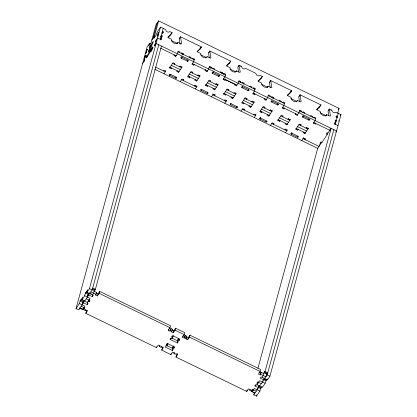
<?xml version="1.0" encoding="UTF-8"?>
<svg xmlns="http://www.w3.org/2000/svg" width="417" height="417" viewBox="0 0 417 417"><rect width="100%" height="100%" fill="white"/><g stroke="black" fill="none" stroke-linecap="round" stroke-linejoin="round"><path stroke-width="0.63" d="M145.814 53.173L146.435 52.307L147.206 49.253L145.814 53.173L146.461 52.208M157.292 36.123C158.351 35.888 159.685 26.928 157.292 36.123L157.949 35.143M84.041 300.86L83.509 302.82L78.735 309.909L76.03 308.596L147.086 47.058L149.541 43.41L150.558 43.9M143.948 61.471L145.429 56.024M145.074 57.332L145.861 55.378L146.31 55.597M149.541 43.41L148.833 46.026L151.152 42.581L156.005 24.712L158.606 20.85L339.057 108.404L337.728 113.288M76.03 308.596L79.423 303.555L80.132 300.938L81.002 299.651L80.825 300.308L83.53 301.621M147.227 55.43L146.518 58.046L147.561 56.102M148.723 51.52L150.203 46.073M87.367 302.429L81.951 299.802L82.66 297.185L80.825 300.308M149.25 52.422L151.501 44.139M153.159 38.036L157.303 22.779M150.553 50.493L152.804 42.211M158.606 20.85L153.889 38.515L156.417 34.762L157.126 32.145L160.519 27.105L165.137 29.331A1.016 0.657 33.9 0 1 165.789 29.946L166.029 30.649A2.033 1.314 33.9 0 0 168.921 32.057L169.443 31.723A1.016 0.657 33.9 0 1 170.24 31.812L172.143 32.734A1.022 0.657 33.9 0 1 172.054 32.901L167.921 37.17M82.128 304.869L83.421 301.392M151.173 50.744L150.996 51.395L151.861 50.108L152.57 47.491M81.951 299.802L84.687 295.736L85.396 293.12L86.267 291.832L86.09 292.484L88.795 293.797M92.418 294.918L87.007 292.291L87.716 289.674L86.09 292.484M83.296 307.882L83.03 308.861L83.932 309.299L84.802 308.012L81.19 306.26M154.785 45.375L156.266 39.923M87.007 292.291L89.462 288.647L160.519 27.105M83.932 309.299L84.469 307.339M87.393 297.05L88.685 293.573M84.656 301.116L88.774 295.001L89.306 293.036M80.038 307.981L85.24 310.503L85.506 309.523M83.509 302.82L87.117 304.572L87.518 303.102M88.352 300.376L88.086 301.355L88.988 301.793L89.853 300.506L86.246 298.754M255.074 392.908L249.872 390.38L250.304 389.739L248.501 388.863L246.765 391.438L175.969 357.088L177.699 354.513L175.896 353.637L175.463 354.278L173.967 353.553L174.405 352.912L172.596 352.037L170.866 354.612L161.645 350.134L163.381 347.564L161.572 346.689L161.139 347.33L159.648 346.605L160.081 345.959L158.272 345.083L156.542 347.658L85.746 313.308L86.971 310.316M88.988 301.793L89.519 299.828M89.712 293.604L92.167 289.961L158.783 44.765M160.264 39.318L163.235 28.408M160.628 37.999L161.53 38.437L161.176 39.745L157.558 38.004L155.828 40.579L155.468 41.888L155.901 41.241M160.66 36.456L161.306 35.492L162.208 35.93L161.853 37.238L160.952 36.8M162.401 31.463L163.308 31.901L162.948 33.209L162.046 32.771M88.774 295.001L92.381 296.753L92.913 294.788M94.972 289.956L95.404 289.309L92.699 287.996L92.266 288.642L94.972 289.956L95.149 289.299L94.284 290.586L93.575 293.203L92.345 295.027L93.246 295.465L92.381 296.753M95.404 289.309L161.494 46.079M263.732 373.543L261.235 372.329L260.271 374.935L258.467 374.059L260.198 371.484L260.729 369.525L189.933 335.174L189.401 337.134L187.666 339.709L185.862 338.833L186.826 336.227L185.336 335.503L184.366 338.109L182.563 337.233L184.298 334.658L184.83 332.698L175.609 328.226L175.077 330.186L173.342 332.761L171.538 331.885L172.508 329.279L171.012 328.554L170.042 331.161L168.239 330.285L169.974 327.71L170.506 325.75L99.705 291.394L99.173 293.359L97.442 295.934L95.639 295.059L95.905 294.079M95.639 295.059L96.603 292.453L94.106 291.243M97.442 295.934L97.974 293.969L99.705 291.394M165.585 70.786L165.299 71.833L155.489 67.074M171.773 68.143L171.34 68.789L169.537 67.914L169.802 66.928M171.34 68.789L171.606 67.804M169.761 75.279L170.412 74.315L176.433 77.228A0.761 0.568 15.2 0 1 176.782 78.036A0.761 0.568 15.2 0 1 175.781 78.193L169.761 75.279L170.032 74.294M174.332 54.862L173.899 55.508L175.703 56.384L175.969 55.404M174.64 63.301L174.374 64.281L174.806 63.639L173.003 62.764L169.537 67.914M179.774 52.719L179.951 52.062L178.148 51.187L177.433 53.809L175.703 56.384M181.28 53.449L181.458 52.792L183.261 53.668L183.084 54.325M176.047 77.213L175.776 78.198L176.427 77.234M181.645 56.748L181.249 58.213L182.031 56.764M180.055 65.928L179.784 66.908L180.222 66.267L182.026 67.142L178.559 72.287L176.756 71.411L177.189 70.77M178.559 72.287L178.825 71.307M181.88 66.73L181.598 67.773L172.575 63.394M187.911 60.173A0.761 0.568 15.2 0 1 188.265 60.981A0.761 0.568 15.2 0 1 187.264 61.137L187.916 60.168L181.895 57.254A0.761 0.568 15.2 0 0 180.895 57.41A0.761 0.568 15.2 0 0 181.249 58.218L187.264 61.132L187.53 60.157M187.264 61.132L187.551 60.084M189.099 57.238L189.276 56.587L191.08 57.463L190.903 58.114M183.616 79.6L183.35 80.585L183.782 79.939L181.979 79.063L180.243 81.643M192.409 58.844L192.586 58.192L194.39 59.068L193.676 61.69M192.685 72.058L192.419 73.038L192.852 72.391L191.049 71.521L187.582 76.665L189.386 77.541L189.652 76.561M193.681 61.685L191.94 64.26L193.749 65.135L194.014 64.155M195.041 85.146L194.775 86.126L195.208 85.485L197.017 86.361L195.281 88.941M198.096 74.685L197.83 75.665L198.263 75.018L200.071 75.894L196.605 81.044L194.802 80.168L195.234 79.527M196.605 81.044L196.871 80.064M196.86 85.965L196.579 87.007L181.541 79.715M199.925 75.482L199.644 76.53L190.621 72.151M211.054 67.893L211.231 67.241L209.428 66.366L208.714 68.982L206.978 71.557L205.174 70.681L205.44 69.702M201.312 89.467L201.041 90.453L207.061 93.366A0.761 0.568 15.2 0 0 208.062 93.215A0.761 0.568 15.2 0 0 207.708 92.402L201.692 89.488A0.761 0.568 15.2 0 0 200.692 89.639A0.761 0.568 15.2 0 0 201.046 90.453L201.692 89.488M206.978 71.557L207.244 70.577M207.864 85.652L207.431 86.298L205.628 85.422L205.894 84.442M207.431 86.298L207.697 85.318M212.555 68.623L212.733 67.971L214.541 68.847L214.364 69.498M207.327 92.386L207.056 93.372L207.708 92.407M212.957 71.823L212.529 73.392L218.544 76.311A0.761 0.568 15.2 0 0 219.54 76.16A0.761 0.568 15.2 0 0 219.191 75.347L213.176 72.428A0.761 0.568 15.2 0 0 212.175 72.584A0.761 0.568 15.2 0 0 212.524 73.397L213.311 71.938M210.731 80.815L210.465 81.795L210.898 81.148L209.094 80.272L205.628 85.422M213.103 93.841L212.821 94.888L226.05 101.31L226.337 100.262M216.142 83.436L215.876 84.422L216.308 83.775L218.117 84.651L214.651 89.801L212.842 88.925L213.28 88.279M214.651 89.801L214.917 88.821M218.826 75.263L218.539 76.316L219.196 75.341M220.379 72.417L220.557 71.766L222.36 72.636L222.183 73.293M215.026 94.289L214.625 95.759L215.063 95.118L213.254 94.242L211.518 96.817M217.971 84.239L217.69 85.287L208.667 80.908M223.684 74.023L223.861 73.366L225.665 74.242L224.956 76.864L223.22 79.439L225.024 80.314L225.456 79.668L235.084 84.333L234.651 84.979L236.455 85.855L238.19 83.28L238.899 80.663L240.703 81.539L240.526 82.196M223.22 79.439L223.486 78.459M225.024 80.314L225.425 78.844M225.91 94.409L225.477 95.055L223.674 94.179L223.939 93.194M156.542 347.658L156.808 346.678M225.477 95.055L225.743 94.07M228.777 89.566L228.511 90.546L228.943 89.905L227.14 89.029L223.674 94.179M159.648 346.605L159.914 345.625M161.139 347.33L161.405 346.35M161.645 350.134L162.87 347.147M168.239 330.285L168.504 329.305M230.783 103.776L230.518 104.756L236.528 107.675A0.761 0.568 15.2 0 0 237.534 107.518A0.761 0.568 15.2 0 0 237.179 106.71L231.164 103.791A0.761 0.568 15.2 0 0 230.163 103.942A0.761 0.568 15.2 0 0 230.518 104.756L231.164 103.791M231.32 97.036L230.888 97.682L232.696 98.553L232.962 97.573M236.455 85.855L236.726 84.875M170.042 331.161L171.012 328.554M173.399 345.922L172.284 348.753L173.185 349.191L172.32 350.478L165.101 346.975L165.966 345.688L166.868 346.126L167.457 345.26L166.55 344.823L166.821 343.837M167.457 345.26L167.988 343.295M236.017 92.996L235.735 94.039L226.712 89.665M171.538 331.885L171.804 330.905M178.403 338.495L177.34 341.242L178.241 341.679L177.376 342.967L170.157 339.469L170.423 338.484M170.157 339.469L171.022 338.182L171.924 338.62L172.721 337.436L171.814 336.999L172.085 336.019M173.342 332.761L173.879 330.801L175.609 328.226M172.721 337.436L173.253 335.476M242.032 82.926L242.209 82.269L244.013 83.145L243.836 83.801M236.663 107.185L236.799 106.695M242.287 86.647L242.001 87.69L248.016 90.609A0.761 0.568 15.2 0 0 249.022 90.458A0.761 0.568 15.2 0 0 248.668 89.645L242.652 86.726A0.761 0.568 15.2 0 0 241.651 86.882A0.761 0.568 15.2 0 0 242.001 87.69L242.652 86.726M170.866 354.612L171.132 353.626M172.284 348.753L173.269 346.412M172.32 350.478L172.721 349.008M172.867 347.882L173.769 348.32L174.17 346.85M173.967 353.553L174.238 352.573M177.376 342.967L177.908 341.007L171.799 338.046M177.34 341.242L178.533 338.594M178.132 340.063L179.034 340.501L179.435 339.031M246.822 98.323L246.556 99.303L246.989 98.662L245.18 97.786L241.714 102.931L243.523 103.807L243.789 102.827M248.151 90.119L248.016 90.609L248.668 89.645M175.969 357.088L176.5 355.122L177.543 353.58M249.851 86.715L250.028 86.064L251.832 86.939L251.654 87.591M244.362 109.082L244.096 110.067L244.529 109.421L242.725 108.545L240.995 111.12M182.563 337.233L182.964 335.763M184.366 338.109L185.336 335.503M253.161 88.321L253.338 87.669L255.141 88.545L254.433 91.161L252.697 93.736L254.5 94.612L254.933 93.966M185.862 338.833L186.394 336.873L188.197 337.749L187.666 339.709M252.233 100.95L251.967 101.93L252.4 101.284L254.203 102.16L250.737 107.31L248.933 106.434L249.366 105.793M250.737 107.31L251.008 106.33M254.5 94.612L254.766 93.627M254.062 101.748L253.776 102.796L244.758 98.417M255.809 114.566L255.527 115.608L242.293 109.191M264.868 107.08L264.597 108.06L265.035 107.414L263.226 106.538L259.76 111.688L261.568 112.564L261.834 111.584M260.39 117.578L259.989 119.053L266.01 121.967A0.761 0.568 15.2 0 0 267.01 121.816A0.761 0.568 15.2 0 0 266.656 121.003L260.641 118.089A0.761 0.568 15.2 0 0 259.64 118.24A0.761 0.568 15.2 0 0 259.994 119.053L260.776 117.594M264.555 98.641L264.123 99.282L265.926 100.158L266.192 99.178M270.002 96.494L270.18 95.842L268.376 94.967L267.662 97.583L265.926 100.158M271.503 97.224L271.681 96.572L273.484 97.448L273.307 98.099M266.14 121.477L266.01 121.967L266.656 121.008M271.759 100.945L271.477 101.993L272.124 101.029M270.279 109.702L270.013 110.687L270.445 110.041L272.249 110.917L268.783 116.067L266.979 115.191L267.412 114.545M268.783 116.067L269.048 115.087M272.108 110.505L271.821 111.553L262.799 107.174M277.774 103.864L277.487 104.917L271.472 101.998A0.761 0.568 15.2 0 1 271.123 101.185A0.761 0.568 15.2 0 1 272.124 101.029L278.139 103.942A0.761 0.568 15.2 0 1 278.488 104.761A0.761 0.568 15.2 0 1 277.487 104.917L278.139 103.942M279.322 101.018L279.499 100.367L281.308 101.237L281.131 101.894M273.839 123.38L273.573 124.36L274.005 123.719L272.202 122.843L270.466 125.418M280.047 120.675L279.609 121.321L277.805 120.445L278.071 119.465M282.632 102.624L282.809 101.967L284.613 102.843L283.899 105.465L282.168 108.039L283.972 108.915L284.404 108.269M279.609 121.321L279.88 120.341M283.972 108.915L284.238 107.935M282.908 115.832L282.643 116.812L283.075 116.171L281.272 115.295L277.805 120.445M285.27 128.926L285.004 129.906L285.437 129.26L287.24 130.135L285.504 132.715M288.324 118.459L288.058 119.439L288.491 118.798L290.295 119.674L286.828 124.824L285.025 123.948L285.457 123.302M286.828 124.824L287.094 123.839M287.089 129.739L286.802 130.787L271.764 123.489M290.154 119.262L289.867 120.31L280.844 115.931M301.277 111.673L301.455 111.016L299.651 110.14L298.937 112.762L297.206 115.337L295.403 114.461L295.669 113.481M291.671 132.757L291.269 134.232L297.285 137.146A0.761 0.568 15.2 0 0 298.285 136.99A0.761 0.568 15.2 0 0 297.936 136.182L291.916 133.268A0.761 0.568 15.2 0 0 290.92 133.414A0.761 0.568 15.2 0 0 291.269 134.227L292.051 132.773M297.206 115.337L297.472 114.357M298.087 129.432L297.655 130.073L295.851 129.197L296.117 128.217M297.655 130.073L297.92 129.093M302.784 112.402L302.961 111.746L304.764 112.621L304.587 113.278M297.462 136.495L297.285 137.151L297.931 136.187M303.18 115.598L302.752 117.167L308.768 120.086A0.761 0.568 15.2 0 0 309.768 119.934A0.761 0.568 15.2 0 0 309.414 119.126L303.404 116.207A0.761 0.568 15.2 0 0 302.398 116.364A0.761 0.568 15.2 0 0 302.752 117.172L303.404 116.202M300.954 124.589L300.688 125.569L301.121 124.928L299.317 124.052L295.851 129.197M303.331 137.62L303.044 138.668L319.203 146.508M306.37 127.216L306.104 128.196L306.537 127.555L308.34 128.431L304.874 133.576L303.07 132.7L303.503 132.059M304.874 133.576L305.14 132.596M309.054 119.038L308.768 120.091L309.419 119.121M310.602 116.192L310.78 115.54L312.583 116.416L312.406 117.068M305.119 138.553L304.853 139.539L305.286 138.892L303.482 138.017L301.746 140.597M308.199 128.014L307.913 129.061L298.89 124.683M313.912 117.797L314.09 117.146L315.893 118.021L315.179 120.643M315.685 123.448L315.252 124.089L313.448 123.213L313.714 122.233M315.252 124.089L315.518 123.109M246.765 391.438L247.166 389.968M249.872 390.38L250.137 389.4M253.187 389.202L252.655 391.162L251.753 390.724L252.155 389.254M257.92 368.305L317.686 148.332L320.866 143.604L321.267 142.134M252.499 391.104L252.796 390.025M319.432 145.736L319.787 144.428M258.566 386.549L261.277 387.862L261.454 387.205L260.583 388.493L259.874 391.11L256.481 396.15L253.776 394.836L258.545 387.747L254.938 385.996L255.204 385.016M321.736 142.312L321.554 142.974L326.897 135.035L327.694 133.075M253.776 394.836L254.459 392.324M258.243 381.696L257.711 383.656L256.809 383.218L257.675 381.93L261.282 383.682M260.271 374.935L261.235 372.329M257.169 389.796L257.597 388.227M258.545 387.747L259.077 385.788M256.481 396.15L256.825 394.894M327.319 134.503L326.172 133.946L327.037 132.658L327.939 133.096L331.114 128.379L265.03 371.61L267.74 372.923L267.302 373.569L264.597 372.256L264.774 371.599L263.909 372.887L263.2 375.503L261.97 377.328L261.068 376.89L260.203 378.177L263.81 379.929L259.697 386.043M329.821 130.307L330.217 128.832M262.434 381.977L262.715 380.929M263.81 379.929L264.347 377.964M336.467 117.839L337.442 116.39L336.54 115.952L336.185 117.26L337.087 117.698M267.302 373.569L267.485 372.913L266.614 374.2L265.905 376.817L260.703 374.294M335.503 121.884L335.878 120.695M264.748 378.532L267.203 374.888L333.824 129.692M335.304 124.245L338.27 113.335M256.987 384.729L262.402 387.357L265.139 383.291L266.427 379.814M263.831 378.725L266.541 380.038L266.718 379.387M262.043 377.218L267.459 379.845L267.74 378.803M338.781 121.284L338.969 120.602M267.459 379.845L269.914 376.202L340.97 114.659L336.368 112.413A1.016 0.657 33.9 0 0 335.57 112.324L335.049 112.658A2.033 1.314 33.9 0 1 332.156 111.256L331.916 110.552A1.016 0.657 33.9 0 0 331.265 109.937L329.362 109.014L328.059 110.943A1.022 0.657 33.9 0 0 328.049 111.151L328.857 115.874M151.861 39.969L154.598 35.904M146.555 50.452L147.201 49.482M158.043 33.386L158.689 32.422M149.849 47.376L149.416 48.023L149.771 46.714L153.237 41.564L152.445 43.519M149.077 50.212L148.29 52.161L150.021 49.587M145.861 55.378L144.126 57.953L144.668 58.218M162.333 33.344L163.308 31.901M144.303 60.163L144.735 59.522L144.381 60.83L142.645 63.405M155.134 44.077L154.347 46.026L156.083 43.441M146.873 56.738L146.44 57.379L146.794 56.071L153.003 46.85L152.215 48.799M146.695 57.39L152.038 49.456M161.233 37.379L162.208 35.93M160.555 39.886L161.53 38.437M168.108 37.52L170.756 34.83L172.143 32.734M197.064 51.635L201.364 47.121A1.022 0.662 33.9 0 0 201.453 46.954L180.519 36.795L179.216 38.729A1.022 0.657 33.9 0 0 179.206 38.932L180.113 44.249M179.529 38.453L180.504 37.004A1.022 0.657 33.9 0 1 180.519 36.795M177.11 43.566A3.56 2.299 33.9 0 0 177.178 43.363L177.83 42.398L180.535 43.712A1.016 0.657 33.9 0 0 181.619 43.498L180.504 37.004M163.5 70.953L163.933 70.306L165.737 71.182L164.001 73.762M182.61 54.632L183.261 53.668M201.453 46.954L200.15 48.883A1.022 0.662 33.9 0 1 200.061 49.055L197.413 51.739M200.061 49.055L201.036 47.606M193.738 60.032L194.39 59.068M193.749 65.135L194.181 64.494M189.386 77.541L189.818 76.9M257.982 81.19L262.277 76.681A1.022 0.657 33.9 0 0 262.366 76.509L260.463 75.586A1.016 0.657 33.9 0 0 259.671 75.498L259.15 75.831A2.033 1.314 33.9 0 1 256.252 74.429L256.012 73.726A1.016 0.657 33.9 0 0 255.36 73.111L246.139 68.638A1.016 0.657 33.9 0 0 245.347 68.55L244.826 68.883A2.033 1.314 33.9 0 1 241.928 67.476L241.688 66.777A1.016 0.657 33.9 0 0 241.036 66.162L239.134 65.24A1.022 0.657 33.9 0 0 239.123 65.443L240.234 71.938A1.016 0.657 33.9 0 1 239.155 72.151L236.444 70.838A3.56 2.299 33.9 0 1 232.665 71.599A3.56 2.299 33.9 0 1 230.132 67.778L227.421 66.465A1.016 0.657 33.9 0 1 226.697 65.37L230.669 61.341A1.022 0.657 33.9 0 0 230.757 61.174L209.824 51.015L208.526 52.949A1.022 0.662 33.9 0 0 208.516 53.152L209.324 57.874M208.839 52.672L209.814 51.223A1.022 0.662 33.9 0 1 209.824 51.015M206.42 57.786A3.56 2.299 33.9 0 0 206.488 57.588L207.14 56.618L209.845 57.932A1.016 0.657 33.9 0 0 210.924 57.718L209.814 51.223M205.174 70.681L205.607 70.04M210.58 68.206L211.231 67.241M221.708 73.606L222.36 72.636M226.723 65.959L229.371 63.275L230.757 61.174M223.215 74.335L223.861 73.366M225.018 75.211L225.665 74.242M239.134 65.24L237.836 67.168A1.022 0.657 33.9 0 0 237.82 67.372L238.628 72.099M238.149 66.892L239.123 65.443M235.73 72.005A3.56 2.299 33.9 0 0 235.798 71.807L236.444 70.838M240.713 66.642L241.036 66.162M82.389 303.315L84.323 300.438M87.502 295.721L89.379 292.932M82.743 309.294L84.839 306.182L79.423 303.555M224.247 100.434L224.68 99.788L226.483 100.664L224.753 103.239M87.117 304.572L87.982 303.284L87.08 302.846L90.103 298.358L84.687 295.736M96.603 292.453L96.171 293.094L97.974 293.969M85.24 310.503L85.673 309.857L87.476 310.733L85.746 313.308M240.056 82.503L240.703 81.539M233.921 93.173L234.354 92.532L236.158 93.408L232.696 98.553M243.361 84.109L244.013 83.145M236.528 107.675L237.179 106.71M251.185 87.904L251.832 86.939M243.523 103.807L243.955 103.166M258.332 81.294L260.979 78.61L262.366 76.509M254.49 89.509L255.141 88.545M287.454 95.17L291.587 90.901A1.022 0.657 33.9 0 0 291.676 90.729L270.742 80.575L269.445 82.503A1.022 0.657 33.9 0 0 269.429 82.712L270.237 87.434M269.757 82.227L270.732 80.778A1.022 0.657 33.9 0 1 270.742 80.575M267.339 87.341A3.56 2.299 33.9 0 0 267.406 87.143L268.058 86.178L270.763 87.492A1.016 0.657 33.9 0 0 271.842 87.273L270.732 80.778M253.724 114.727L254.156 114.086L255.96 114.962L254.224 117.542M261.568 112.564L262.001 111.923M272.838 98.412L273.484 97.448M291.676 90.729L290.378 92.663A1.022 0.657 33.9 0 1 290.289 92.829L287.641 95.514M290.289 92.829L291.264 91.38M283.967 103.812L284.613 102.843M316.764 109.39L320.897 105.12A1.022 0.657 33.9 0 0 320.986 104.948L300.052 94.795L298.754 96.723A1.016 0.657 33.9 0 0 298.739 96.932L299.547 101.654M299.062 96.447L300.037 94.998A1.016 0.657 33.9 0 1 300.052 94.795M296.643 101.56A3.56 2.299 33.9 0 0 296.716 101.362L297.363 100.398L300.073 101.712A1.016 0.657 33.9 0 0 301.152 101.493L300.037 94.998M295.403 114.461L295.835 113.815M300.808 111.98L301.455 111.016M316.951 109.734L319.594 107.049L320.986 104.948M172.508 329.279L172.07 329.925L173.879 330.801M313.448 123.213L315.184 120.638M166.55 344.823L167.42 343.535L174.634 347.038L173.769 348.32M171.814 336.999L172.685 335.711L179.899 339.214L179.034 340.501M328.372 110.667L329.347 109.218A1.022 0.657 33.9 0 1 329.362 109.014M325.953 115.78A3.56 2.299 33.9 0 0 326.021 115.582L326.673 114.618L329.378 115.931A1.016 0.657 33.9 0 0 330.457 115.712L329.347 109.218M330.936 110.422L331.265 109.937M338.406 109.369L339.057 108.404M335.888 116.916L336.54 115.952M188.197 337.749L189.933 335.174M335.695 121.383L336.347 120.419L335.445 119.981L335.086 121.29L335.993 121.728L335.018 123.177M340.413 115.488L340.97 114.659M334.689 124.375L335.664 122.926L334.762 122.489L334.408 123.797L338.015 125.548M335.836 132.038L336.535 130.995L156.078 43.451M251.753 390.724L252.619 389.436L256.231 391.188M254.938 385.996L255.803 384.709L256.705 385.146L259.728 380.664L265.139 383.291M252.035 390.917L251.602 391.563L254.307 392.877M264.597 372.256L265.03 371.61M252.368 391.594L254.464 388.482L259.874 391.11M258.832 386.152L259.364 385.365M261.277 387.862L262.069 386.679M266.541 380.038L267.125 379.173M171.439 40.579L177.178 43.363M200.749 54.799L206.488 57.588M230.054 69.019L235.798 71.807M261.662 84.354L267.406 87.143M290.972 98.579L296.716 101.362M320.282 112.799L326.021 115.582M177.965 51.849L194.207 59.725M209.245 67.022L225.488 74.904M238.722 81.32L254.964 89.196M268.194 95.623L284.436 103.505M299.474 110.802L315.711 118.678M160.555 48.174L176.136 55.732M192.378 63.613L207.416 70.911M223.658 78.792L236.892 85.209M253.129 93.09L266.364 99.512M282.606 107.393L297.644 114.685M313.881 122.567L330.04 130.406M171.278 65.328L180.3 69.707M189.318 74.085L198.341 78.459M207.364 82.837L216.387 87.216M225.409 91.594L234.432 95.973M243.455 100.351L252.478 104.73M261.501 109.103L270.524 113.481M279.546 117.86L288.569 122.238M297.592 126.617L306.615 130.995M169.974 67.257L178.997 71.635M188.02 76.014L197.043 80.392M206.066 84.771L215.089 89.149M224.111 93.523L233.134 97.901M242.157 102.28L251.18 106.658M260.203 111.037L269.226 115.415M278.248 119.788L287.271 124.167M296.294 128.545L305.312 132.924M145.507 56.686L145.955 56.905M321.976 142.437L320.829 141.879L319.964 143.167L320.866 143.604M154.764 69.285L317.905 148.436M92.121 289.539L94.284 290.586M263.909 372.887L266.614 374.2M89.462 288.647L92.167 289.961M99.173 293.359L169.974 327.71M175.077 330.186L184.298 334.658M189.401 337.134L260.198 371.484M267.203 374.888L269.914 376.202M169.224 328.539L170.579 329.195M183.548 335.492L184.898 336.149M258.999 372.1L260.802 372.975M90.87 291.89L96.072 294.412M170.475 330.514L171.971 331.239M184.799 337.468L186.295 338.192M89.822 293.287L91.37 294.037M85.396 293.12L88.107 294.433M263.685 379.621L265.848 380.674M80.132 300.938L82.842 302.252M258.42 387.445L260.583 388.493M166.743 345.552L172.852 348.518M79.272 307.949L81.977 309.263M170.84 34.663A1.022 0.657 33.9 0 1 170.756 34.83M168.082 36.931A1.016 0.657 33.9 0 0 168.807 38.02L171.512 39.334A3.56 2.299 33.9 0 0 174.051 43.154A3.56 2.299 33.9 0 0 177.83 42.398M197.392 51.15A1.016 0.657 33.9 0 0 198.117 52.24L200.822 53.553A3.56 2.299 33.9 0 0 203.36 57.374A3.56 2.299 33.9 0 0 207.14 56.618M229.459 63.103A1.022 0.657 33.9 0 1 229.371 63.275M261.068 78.443A1.022 0.657 33.9 0 1 260.979 78.61M258.311 80.705A1.016 0.657 33.9 0 0 259.035 81.8L261.74 83.113A3.56 2.299 33.9 0 0 264.274 86.934A3.56 2.299 33.9 0 0 268.058 86.178M287.615 94.93A1.016 0.657 33.9 0 0 288.34 96.019L291.05 97.333A3.56 2.299 33.9 0 0 293.584 101.154A3.56 2.299 33.9 0 0 297.363 100.398M319.683 106.882A1.022 0.657 33.9 0 1 319.594 107.049M316.925 109.15A1.016 0.657 33.9 0 0 317.65 110.239L320.355 111.553A3.56 2.299 33.9 0 0 322.894 115.373A3.56 2.299 33.9 0 0 326.673 114.618M325.854 115.973A3.56 2.299 33.9 0 1 325.729 116.155M169.766 75.274A0.761 0.568 15.2 0 1 169.417 74.461A0.761 0.568 15.2 0 1 170.417 74.309"/></g></svg>
